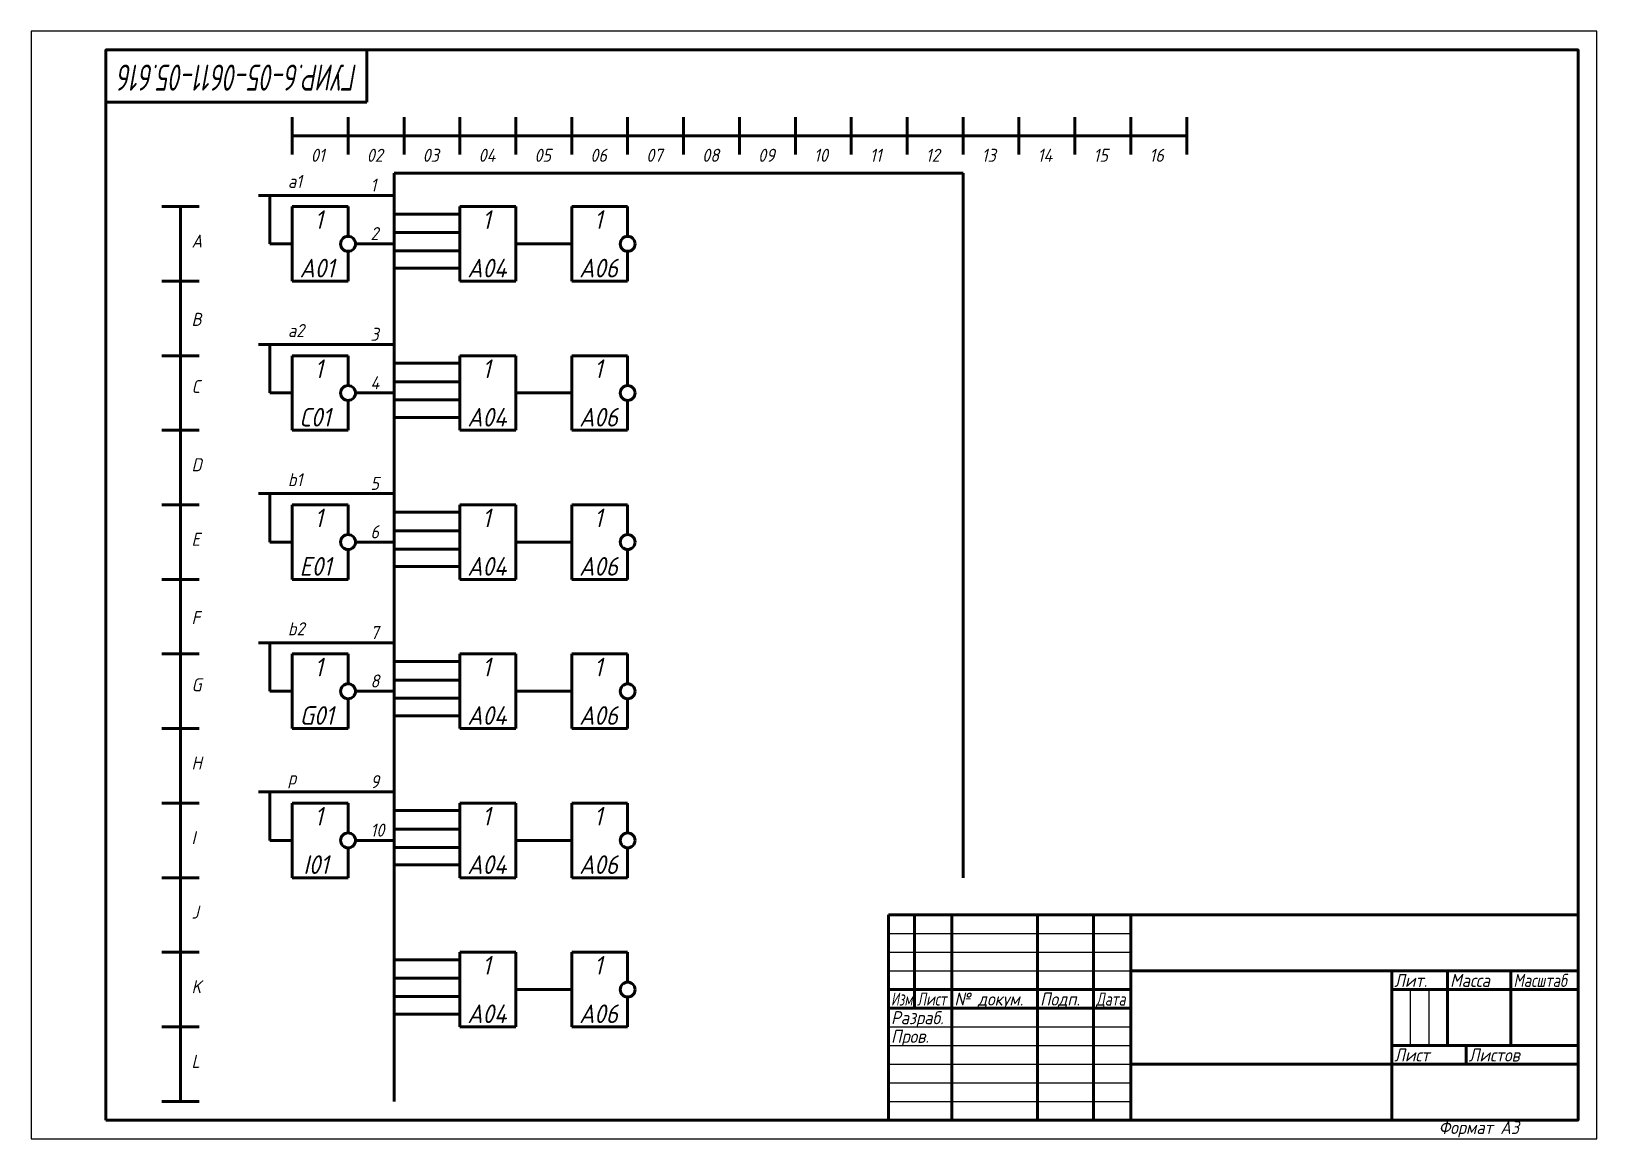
# Model space of a CAD drawing. Header units: millimetres. Extents: x 0 to 420, y 0 to 297.
import ezdxf
from ezdxf.enums import TextEntityAlignment as Align

# ---------------------------------------------------------------- set-up
doc = ezdxf.new("R2010")
doc.units = ezdxf.units.MM
doc.header["$LTSCALE"] = 0.5
doc.layers.get('0').update_dxf_attribs({"lineweight": 60})
doc.layers.get('Defpoints').update_dxf_attribs({"color": 5})
doc.layers.add('4-текст', color=7, linetype='Continuous', true_color=0x00ad00)
doc.styles.get("Standard").update_dxf_attribs({"font": 'isocpeui.ttf', "width": 0.9})

msp = doc.modelspace()

# ---------------------------------------------------------------- linework, layer by layer
for p, q in [((20, 292), (20, 278)), ((90, 278), (90, 292)), ((20, 278), (90, 278)), ((70, 274), (70, 264)), ((85, 269), (85, 274)), ((85, 274), (85, 264)), ((100, 274), (100, 264)), ((115, 274), (115, 264)), ((130, 274), (130, 264)), ((145, 274), (145, 264)), ((160, 274), (160, 264)), ((175, 274), (175, 264)), ((190, 274), (190, 264)), ((205, 274), (205, 264)), ((220, 274), (220, 264)), ((235, 274), (235, 264)), ((235, 274), (235, 264)), ((250, 274), (250, 264)), ((265, 274), (265, 264)), ((280, 274), (280, 264)), ((295, 274), (295, 264)), ((310, 274), (310, 264)), ((70, 269), (85, 269)), ((70, 269), (85, 269)), ((85, 269), (115, 269)), ((115, 269), (160, 269)), ((160, 269), (220, 269)), ((220, 269), (295, 269)), ((295, 269), (310, 269)), ((97.34, 259), (97.34, 10)), ((97.34, 259), (250, 259)), ((250, 259), (250, 70)), ((61, 253), (97, 253)), ((64, 253), (64, 240)), ((45, 250), (35, 250)), ((40, 250), (40, 230)), ((40, 250), (40, 230)), ((70, 250), (70, 230)), ((85, 250), (70, 250)), ((85, 242), (85, 250)), ((97, 248), (115, 248)), ((115, 250), (115, 230)), ((130, 250), (115, 250)), ((130, 238), (130, 250)), ((145, 250), (145, 230)), ((160, 250), (145, 250)), ((160, 242), (160, 250)), ((64, 240), (70, 240)), ((87, 240), (97.34, 240)), ((97, 243.02), (115, 243.02)), ((130, 240), (145, 240)), ((85, 230), (85, 238)), ((97.1, 238.14), (115.1, 238.14)), ((130, 230), (130, 238)), ((160, 230), (160, 238)), ((97.1, 233.44), (115.1, 233.44)), ((45, 230), (35, 230)), ((40, 230), (40, 210)), ((40, 230), (45, 230)), ((70, 230), (85, 230)), ((115, 230), (130, 230)), ((145, 230), (160, 230)), ((45, 210), (35, 210)), ((45, 210), (35, 210)), ((40, 210), (40, 190)), ((61, 213), (97, 213)), ((64, 213), (64, 200)), ((70, 210), (70, 190)), ((85, 210), (70, 210)), ((85, 202), (85, 210)), ((115, 210), (115, 190)), ((130, 210), (115, 210)), ((130, 198), (130, 210)), ((145, 210), (145, 190)), ((160, 210), (145, 210)), ((160, 202), (160, 210)), ((97, 208), (115, 208)), ((97, 203.02), (115, 203.02)), ((64, 200), (70, 200)), ((85, 190), (85, 198)), ((87, 200), (97.34, 200)), ((97.1, 198.14), (115.1, 198.14)), ((130, 200), (145, 200)), ((130, 190), (130, 198)), ((160, 190), (160, 198)), ((97.1, 193.44), (115.1, 193.44)), ((45, 190), (35, 190)), ((40, 190), (40, 170)), ((70, 190), (85, 190)), ((115, 190), (130, 190)), ((145, 190), (160, 190)), ((61, 173), (97, 173)), ((64, 173), (64, 160)), ((45, 170), (35, 170)), ((40, 170), (40, 150)), ((70, 170), (70, 150)), ((85, 170), (70, 170)), ((85, 162), (85, 170)), ((97, 168), (115, 168)), ((115, 170), (115, 150)), ((130, 170), (115, 170)), ((130, 158), (130, 170)), ((145, 170), (145, 150)), ((160, 170), (145, 170)), ((160, 162), (160, 170)), ((64, 160), (70, 160)), ((87, 160), (97.34, 160)), ((97, 163.02), (115, 163.02)), ((130, 160), (145, 160)), ((85, 150), (85, 158)), ((97.1, 158.14), (115.1, 158.14)), ((130, 150), (130, 158)), ((160, 150), (160, 158)), ((97.1, 153.44), (115.1, 153.44)), ((45, 150), (35, 150)), ((40, 150), (40, 130)), ((70, 150), (85, 150)), ((115, 150), (130, 150)), ((145, 150), (160, 150)), ((61, 133), (97, 133)), ((64, 133), (64, 120)), ((45, 130), (35, 130)), ((40, 130), (40, 110)), ((70, 130), (70, 110)), ((85, 130), (70, 130)), ((85, 122), (85, 130)), ((97, 128), (115, 128)), ((115, 130), (115, 110)), ((130, 130), (115, 130)), ((130, 118), (130, 130)), ((145, 130), (145, 110)), ((160, 130), (145, 130)), ((160, 122), (160, 130)), ((97, 123.02), (115, 123.02)), ((64, 120), (70, 120)), ((85, 110), (85, 118)), ((87, 120), (97.34, 120)), ((97.1, 118.14), (115.1, 118.14)), ((130, 120), (145, 120)), ((130, 110), (130, 118)), ((160, 110), (160, 118)), ((97.1, 113.44), (115.1, 113.44)), ((45, 110), (35, 110)), ((40, 110), (40, 90)), ((70, 110), (85, 110)), ((115, 110), (130, 110)), ((145, 110), (160, 110)), ((61, 93), (97, 93)), ((64, 93), (64, 80)), ((45, 90), (35, 90)), ((40, 90), (40, 70)), ((70, 90), (70, 70)), ((85, 90), (70, 90)), ((85, 82), (85, 90)), ((115, 90), (115, 70)), ((130, 90), (115, 90)), ((130, 78), (130, 90)), ((145, 90), (145, 70)), ((160, 90), (145, 90)), ((160, 82), (160, 90)), ((97, 88), (115, 88)), ((64, 80), (70, 80)), ((87, 80), (97.34, 80)), ((97, 83.02), (115, 83.02)), ((130, 80), (145, 80)), ((85, 70), (85, 78)), ((97.1, 78.14), (115.1, 78.14)), ((130, 70), (130, 78)), ((160, 70), (160, 78)), ((97.1, 73.44), (115.1, 73.44)), ((45, 70), (35, 70)), ((45, 70), (35, 70)), ((40, 70), (40, 50)), ((70, 70), (85, 70)), ((115, 70), (130, 70)), ((145, 70), (160, 70)), ((45, 50), (35, 50)), ((45, 50), (35, 50)), ((45, 50), (35, 50)), ((40, 50), (40, 30)), ((97, 48), (115, 48)), ((115, 50), (115, 30)), ((130, 50), (115, 50)), ((130, 38), (130, 50)), ((145, 50), (145, 30)), ((160, 50), (145, 50)), ((160, 42), (160, 50)), ((97, 43.02), (115, 43.02)), ((365, 45), (365, 40)), ((97.1, 38.14), (115.1, 38.14)), ((130, 40), (145, 40)), ((130, 30), (130, 38)), ((160, 30), (160, 38)), ((45, 30), (35, 30)), ((45, 30), (35, 30)), ((45, 30), (35, 30)), ((45, 30), (35, 30)), ((40, 30), (40, 10)), ((97.1, 33.44), (115.1, 33.44)), ((115, 30), (130, 30)), ((145, 30), (160, 30)), ((45, 10), (35, 10))]:
    msp.add_line(p, q)
at = {"lineweight": 60}
for p, q in [((415, 60), (230, 60)), ((230, 5), (230, 60)), ((237, 60), (237, 35)), ((247, 5), (247, 60)), ((270, 60), (270, 5)), ((285, 5), (285, 60)), ((295, 60), (295, 5)), ((295, 45), (415, 45)), ((365, 5), (365, 45)), ((380, 45), (380, 25)), ((397, 25), (397, 45)), ((230, 40), (295, 40)), ((365, 40), (415, 40)), ((230, 35), (295, 35)), ((365, 25), (415, 25)), ((385, 20), (385, 25)), ((295, 20), (415, 20))]:
    msp.add_line(p, q, dxfattribs=at)
at = {"lineweight": -3}
for p, q in [((230, 55), (295, 55)), ((230, 50), (295, 50)), ((230, 45), (295, 45)), ((370, 25), (370, 40)), ((375, 40), (375, 25)), ((230, 30), (295, 30)), ((230, 25), (295, 25)), ((230, 20), (295, 20)), ((230, 15), (295, 15)), ((230, 10), (295, 10))]:
    msp.add_line(p, q, dxfattribs=at)
at = {"lineweight": 60}
msp.add_lwpolyline([(20, 5), (415, 5), (415, 292), (20, 292)], close=True, dxfattribs=at)
for centre in [(85, 240), (160, 240), (85, 200), (160, 200), (85, 160), (160, 160), (85, 120), (160, 120), (85, 80), (160, 80), (160, 40)]:
    msp.add_circle(centre, 2)
at = {"layer": 'Defpoints'}
msp.add_lwpolyline([(0, 0), (420, 0), (420, 297), (0, 297)], close=True, dxfattribs=at)

# ---------------------------------------------------------------- texts
at = {"width": 0.9}
for s, height, p in [('01', 3.5, (75, 262)), ('02', 3.5, (90, 262)), ('03', 3.5, (105, 262)), ('04', 3.5, (120, 262)), ('05', 3.5, (135, 262)), ('06', 3.5, (150, 262)), ('07', 3.5, (165, 262)), ('08', 3.5, (180, 262)), ('09', 3.5, (195, 262)), ('10', 3.5, (210, 262)), ('11', 3.5, (225, 262)), ('12', 3.5, (240, 262)), ('13', 3.5, (255, 262)), ('14', 3.5, (270, 262)), ('15', 3.5, (285, 262)), ('16', 3.5, (300, 262)), ('а1', 3.5, (68.85, 255)), ('1', 3.5, (91, 254)), ('1', 5, (76, 244)), ('1', 5, (121, 244)), ('1', 5, (151, 244)), ('2', 3.5, (91, 241)), ('A', 3.5, (43, 239)), ('A01', 5, (72, 231)), ('A04', 5, (117, 231)), ('A06', 5, (147, 231)), ('B', 3.5, (43, 218)), ('а2', 3.5, (68.85, 215)), ('3', 3.5, (91, 214)), ('1', 5, (76, 204)), ('1', 5, (121, 204)), ('1', 5, (151, 204)), ('C', 3.5, (43, 200)), ('4', 3.5, (91, 201)), ('С01', 5, (72, 191)), ('A04', 5, (117, 191)), ('A06', 5, (147, 191)), ('D', 3.5, (43, 179)), ('b1', 3.5, (68.85, 175)), ('5', 3.5, (91, 174)), ('1', 5, (76, 164)), ('1', 5, (121, 164)), ('1', 5, (151, 164)), ('6', 3.5, (91, 161)), ('E', 3.5, (43, 159)), ('E01', 5, (72, 151)), ('A04', 5, (117, 151)), ('A06', 5, (147, 151)), ('F', 3.5, (43, 138)), ('b2', 3.5, (68.85, 135)), ('7', 3.5, (91, 134)), ('1', 5, (76, 124)), ('1', 5, (121, 124)), ('1', 5, (151, 124)), ('G', 3.5, (43, 120)), ('8', 3.5, (91, 121)), ('G01', 5, (72, 111)), ('A04', 5, (117, 111)), ('A06', 5, (147, 111)), ('H', 3.5, (43, 99)), ('p', 3.5, (68.85, 95)), ('9', 3.5, (91, 94)), ('1', 5, (76, 84)), ('1', 5, (121, 84)), ('1', 5, (151, 84)), ('10', 3.5, (91, 81)), ('I', 3.5, (43, 79)), ('I01', 5, (73, 71)), ('A04', 5, (117, 71)), ('A06', 5, (147, 71)), ('J', 3.5, (43, 59)), ('1', 5, (121, 44)), ('1', 5, (151, 44)), ('K', 3.5, (43, 39)), ('A04', 5, (117, 31)), ('A06', 5, (147, 31)), ('L', 3.5, (43, 19))]:
    msp.add_text(s, height=height, dxfattribs=at).set_placement(p)
at = {"lineweight": -3, "width": 0.9}
msp.add_text('Формат А3', height=3.5, dxfattribs=at).set_placement((377.6, 1.25))
at = {"layer": '4-текст', "width": 0.647178}
msp.add_text('ГУИР.6-05-0611-05.616', height=7, rotation=180, dxfattribs=at).set_placement((87.6, 288.09), (23.6, 288.09), align=Align.FIT)
at = {"layer": '4-текст', "lineweight": -3}
for s, width, p in [('Лит.', 0.9, (365.67, 40.7)), ('Масса', 0.9, (380.67, 40.7)), ('Масштаб', 0.8, (397.67, 40.7)), ('Изм.', 0.7, (230.67, 35.7)), ('Лист', 0.75, (237.67, 35.7)), ('№ докум.', 0.9, (247.67, 35.7)), ('Подп.', 0.9, (270.67, 35.7)), ('Дата', 0.75, (285.67, 35.7)), ('Разраб.', 0.9, (230.67, 30.7)), ('Пров.', 0.9, (230.67, 25.7)), ('Лист', 0.9, (365.67, 20.7)), ('Листов', 0.9, (385.67, 20.7))]:
    msp.add_text(s, height=3.5, dxfattribs=dict(at, width=width)).set_placement(p)

doc.saveas('drawing.dxf')
